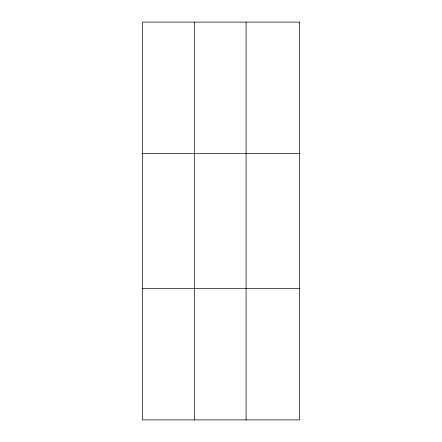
<?xml version="1.0" encoding="UTF-8"?>
<svg xmlns="http://www.w3.org/2000/svg" width="442" height="442" viewBox="0 0 442 442"><rect width="100%" height="100%" fill="white"/><g stroke="black" fill="none" stroke-linecap="round" stroke-linejoin="round"><path stroke-width="0.66" d="M194.325 22.1L194.325 419.9M246.106 22.1L246.106 419.9M142.551 153.374L299.449 153.374M142.551 288.626L299.449 288.626M299.449 22.1L299.449 419.9L142.551 419.9L142.551 22.1L299.449 22.1"/></g></svg>
